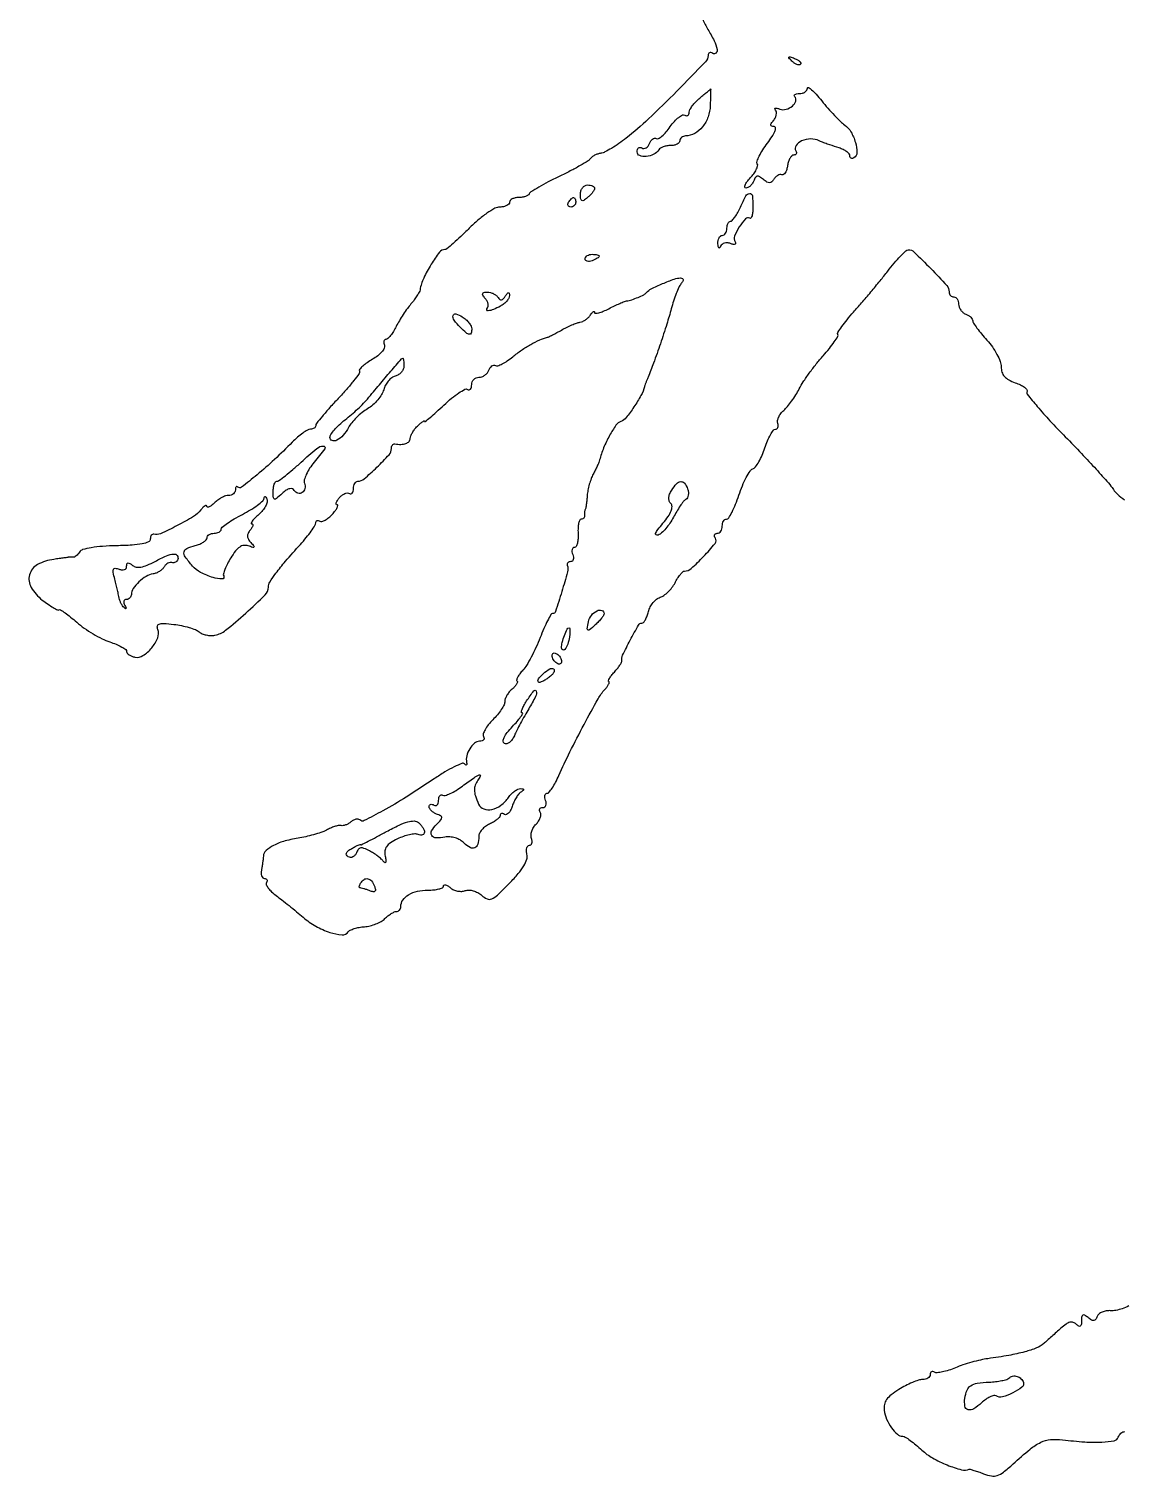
# Model space of a CAD drawing. Extents: x 0 to 479, y 0 to 755.
# Drawn here: x 0.3 to 231.8, y 73.6 to 379.7 of the extents above; entities that cross this region are included whole.
import ezdxf

# ---------------------------------------------------------------- set-up
doc = ezdxf.new("R2010")
doc.units = 0

msp = doc.modelspace()

# ---------------------------------------------------------------- linework, layer by layer
for points in [[(142.871203, 381.75661, 0.046614), (143.951399, 379.578638, -0.023842), (145.280541, 377.179416, -0.06374), (145.914486, 375.33415, -0.254971), (145.68362, 374.576274, -0.345146), (145, 374.5, 0.080539), (144.6178, 374.658377, 0.158842), (144.29375, 374.631438, 0.18377), (144.07861, 374.426352, 0.111923), (144, 374.079571, -0.19424), (143.440145, 372.6928, -0.003092), (137.398607, 366.506832, -0.008796), (131.378672, 360.629245, -0.021206), (126.672609, 356.556036, -0.015844), (125.133253, 355.411476, -0.017524), (123.574343, 354.406493, -0.017142), (122.192003, 353.645391, -0.080998), (121.332381, 353.37252, 0.043035), (120.663521, 353.214679, 0.038244), (120.003381, 352.940069, 0.04025), (119.446383, 352.59771, 0.087521), (119.100106, 352.236737, -0.108072), (118.600501, 351.756663, -0.007517), (116.913781, 350.756749, -0.010398), (114.84197, 349.62682, -0.007626), (112.5, 348.457017, 0.007898), (110.176983, 347.295102, 0.01141), (108.164583, 346.189441, 0.007259), (106.52924, 345.20975, 0.155176), (106.166667, 344.786764, -0.157494), (105.90508, 344.484372, -0.052253), (105.368229, 344.231112, -0.04593), (104.674731, 344.058026, -0.038216), (103.916667, 344, 0.050201), (103.183242, 343.926177, 0.070178), (102.563021, 343.70625, 0.090315), (102.145793, 343.38175, 0.184457), (102, 343, -0.193137), (101.846755, 342.618073, -0.087524), (101.40477, 342.29375, -0.067366), (100.749205, 342.073655, -0.047381), (99.973684, 342, 0.126944), (98.914199, 341.726603, 0.02465), (97.220724, 340.678125, 0.024765), (95.318823, 339.222742, 0.020679), (93.447368, 337.5, -0.00636), (91.678464, 335.775535, -0.009571), (90.089045, 334.321875, -0.004956), (88.720788, 333.141621, -0.177286), (88.333927, 333, 0.232697), (87.164873, 332.424782, 0.025228), (85.402695, 329.881009, 0.030972), (83.8366, 326.969255, 0.063363), (83.059252, 324.5, -0.078775), (82.880344, 323.987158, -0.018836), (82.422222, 323.20625, -0.018896), (81.821286, 322.339076, -0.017697), (81.143897, 321.5, 0.022119), (80.380447, 320.537023, 0.01166), (79.515106, 319.279687, 0.011579), (78.687501, 317.948748, 0.017492), (78.035466, 316.75, -0.021699), (77.451078, 315.696814, -0.029701), (76.830591, 314.807813, -0.029897), (76.253933, 314.161513, -0.198161), (75.862405, 314, 0.185706), (75.59729, 313.898016, 0.145675), (75.435777, 313.632812, 0.099108), (75.411442, 313.228637, 0.055641), (75.532945, 312.75, -0.208905), (75.501627, 312.149627, -0.061546), (74.979475, 311.364593, -0.050259), (74.108261, 310.53574, -0.035972), (72.988547, 309.789041, 0.022065), (71.85242, 309.076195, 0.033106), (70.935646, 308.348896, 0.034964), (70.31094, 307.696934, 0.258422), (70.233182, 307.289041, -0.238785), (70.156465, 306.78615, -0.009646), (69.023696, 305.263031, -0.01509), (67.549739, 303.473268, -0.009915), (65.751785, 301.5, 0.006927), (63.934869, 299.529701, 0.010253), (62.402089, 297.748438, 0.005811), (61.170537, 296.220592, 0.166349), (61.005589, 295.75, -0.14977), (60.915604, 295.463955, -0.097739), (60.666256, 295.220312, -0.081206), (60.295196, 295.05598, -0.0638), (59.858263, 295, 0.13295), (59.254966, 294.836697, 0.023455), (58.26173, 294.192187, 0.023957), (57.140145, 293.302863, 0.019532), (56.026547, 292.25, -0.011901), (52.265752, 288.584034, -0.014795), (48.591847, 285.366695, -0.007368), (45.305487, 282.736658, -0.377996), (44.549268, 282.784066, 0.154106), (44.341658, 282.892042, 0.260011), (44.161347, 282.829278, 0.136562), (44.037932, 282.577414, 0.046077), (44, 282.166667, -0.121682), (43.890085, 281.721704, -0.100746), (43.580357, 281.342708, -0.091409), (43.117096, 281.088116, -0.080221), (42.571429, 281, 0.083576), (41.911928, 280.888988, 0.037263), (41.100893, 280.538393, 0.035542), (40.278163, 280.029925, 0.040215), (39.571429, 279.428571, -0.025712), (38.965183, 278.881666, -0.061329), (38.452265, 278.560045, -0.14492), (38.120759, 278.510035, -0.363326), (37.968197, 278.678571, 0.32862), (37.840236, 278.838863, 0.198798), (37.58789, 278.805772, 0.069392), (37.189242, 278.495464, 0.025543), (36.718197, 277.958101, -0.089231), (35.114301, 276.539544, -0.016969), (31.702643, 274.62121, -0.012958), (28.158008, 272.898551, -0.17662), (26.75, 272.790163, 0.173987), (26.4646, 272.76966, 0.132554), (26.219056, 272.571173, 0.096728), (26.052731, 272.212825, 0.059639), (25.995722, 271.75, -0.299985), (25.610399, 271.169889, -0.052235), (24.289403, 270.765271, -0.033017), (22.135231, 270.490566, -0.010254), (18.872057, 270.358923, 0.013238), (15.90991, 270.221714, 0.0239), (13.498828, 269.929634, 0.024512), (11.6935, 269.530933, 0.189949), (11.014532, 269.023513, -0.038903), (10.684972, 268.572785, -0.045901), (10.305751, 268.205104, -0.051964), (9.934974, 267.965152, -0.152051), (9.638197, 267.91459, 0.014118), (9.375528, 267.94222, 0.014497), (9.114033, 267.954671, 0.014375), (8.887064, 267.952365, 0.057567), (8.75, 267.9311, -0.031147), (8.566104, 267.892548, -0.000786), (7.722295, 267.771224, -0.001681), (6.730878, 267.633663, -0.001145), (5.602493, 267.483593, 0.09318), (2.164573, 266.360482, 0.200708), (0.459697, 264.222056, 0.204853), (0.802435, 261.542166, 0.096694), (3.157102, 258.8796, 0.011983), (4.377544, 257.989879, 0.018701), (5.473472, 257.289629, 0.013414), (6.386895, 256.785453, 0.285035), (6.68241, 256.808497, -0.308989), (6.977473, 256.818473, -0.011109), (7.967098, 256.159035, -0.016974), (9.146199, 255.273888, -0.010661), (10.465591, 254.164356, 0.02727), (12.014659, 252.947135, 0.018646), (13.893937, 251.731428, 0.018835), (15.798864, 250.69264, 0.035715), (17.41423, 250.028307, -0.019997), (18.78792, 249.513184, -0.029239), (19.94668, 248.943093, -0.028839), (20.7981, 248.393341, -0.23937), (21, 247.995772, 0.175601), (21.127162, 247.644862, 0.068584), (21.514063, 247.292631, 0.056756), (22.080333, 246.99191, 0.044081), (22.75, 246.794487, 0.196184), (24.456738, 247.120718, 0.075488), (26.293877, 248.754915, 0.075265), (27.568102, 250.866942, 0.192065), (27.591111, 252.623165, -0.125564), (27.502214, 253.382208, -0.288399), (27.855541, 253.806151, -0.09616), (28.824031, 253.925594, -0.011496), (30.983164, 253.726367, -0.021194), (32.609589, 253.46826, -0.021703), (34.195315, 253.074885, -0.022079), (35.53639, 252.614465, -0.079633), (36.311857, 252.156145, 0.076186), (36.972006, 251.759851, 0.044801), (37.85371, 251.488047, 0.043624), (38.806458, 251.370949, 0.056398), (39.684161, 251.439175, 0.121802), (41.926577, 252.474832, 0.014092), (46.184952, 256.085378, 0.011131), (50.313755, 259.960385, 0.201366), (51, 261.595265, -0.139149), (51.307856, 262.680053, -0.02195), (52.566631, 264.532134, -0.017426), (54.596974, 267.065176, -0.00575), (57.75, 270.645456, 0.011931), (58.994787, 272.094649, 0.016111), (60.045313, 273.466307, 0.013117), (60.841355, 274.642111, 0.143193), (61, 275.184709, -0.106467), (61.067584, 275.498504, -0.180934), (61.254491, 275.686586, -0.163215), (61.535398, 275.716746, -0.084439), (61.866353, 275.582598, 0.206161), (62.324153, 275.514837, 0.059465), (63.003626, 275.78502, 0.049082), (63.773023, 276.306148, 0.035466), (64.521341, 277.023581, 0.02042), (65.154114, 277.782924, 0.045277), (65.556193, 278.419427, 0.092888), (65.679718, 278.836922, 0.44454), (65.532543, 279, -0.323634), (65.349566, 279.132291, -0.155591), (65.346483, 279.437391, -0.069201), (65.570311, 279.916825, -0.029449), (65.990862, 280.48899, -0.050777), (66.529284, 281.018024, -0.064546), (67.124078, 281.379611, -0.078442), (67.682148, 281.528516, -0.165938), (68.113307, 281.429973, 0.164171), (68.449263, 281.351971, 0.190638), (68.739534, 281.500904, 0.123371), (68.935851, 281.88313, 0.057307), (69, 282.440983, -0.055412), (69.066296, 283.037354, -0.074979), (69.262684, 283.542039, -0.094398), (69.553067, 283.880551, -0.169995), (69.894245, 284, 0.179036), (71.226109, 284.492697, 0.015541), (73.941382, 286.970573, 0.015265), (76.501251, 289.613305, 0.186867), (77, 290.90121, -0.067802), (77.056021, 291.312436, -0.095855), (77.220313, 291.642444, -0.118976), (77.464468, 291.840253, -0.151308), (77.75, 291.881579, 0.045937), (79.035701, 291.798159, 0.081161), (80.077558, 291.997431, 0.117075), (80.751168, 292.44266, 0.190678), (81, 293.071429, -0.098387), (81.10227, 293.586132, -0.03396), (81.440625, 294.26875, -0.032192), (81.925966, 294.989814, -0.032161), (82.5, 295.642857, -0.014278), (83.076111, 296.186972, -0.029963), (83.559375, 296.568568, -0.048243), (83.894215, 296.756772, -0.541912), (84, 296.687832, 0.627755), (84.127761, 296.626173, 0.005483), (85.208035, 297.504196, 0.00999), (86.53465, 298.652391, 0.005507), (88.112461, 300.105916, -0.01672), (89.752669, 301.550293, -0.025448), (91.277601, 302.680168, -0.022935), (92.553919, 303.44684, -0.268335), (93.112461, 303.430495, 0.163958), (93.448742, 303.352271, 0.190664), (93.739285, 303.501058, 0.123492), (93.935784, 303.883175, 0.057371), (94, 304.440983, -0.097226), (94.116807, 305.036005, -0.0975), (94.449844, 305.542039, -0.09836), (94.94699, 305.880879, -0.100881), (95.531385, 306, 0.088171), (96.159668, 306.11166, 0.066495), (96.781362, 306.438938, 0.065707), (97.302482, 306.923037, 0.081323), (97.63617, 307.494256, -0.057531), (97.915465, 308.028979, -0.088224), (98.27923, 308.402423, -0.118625), (98.666313, 308.559903, -0.177792), (99.020113, 308.48757, 0.22444), (99.504678, 308.433064, 0.034247), (100.425244, 308.820123, 0.032741), (101.520478, 309.4647, 0.022993), (102.665328, 310.323119, -0.021981), (104.52592, 311.724096, -0.022263), (106.494634, 312.949972, -0.023656), (108.386316, 313.899266, -0.044744), (110, 314.449069, 0.054338), (110.311346, 314.561844, 0.004429), (111.0875, 314.95118, 0.00591), (112.006027, 315.435958, 0.004512), (113, 315.987343, -0.01498), (114.059847, 316.546585, -0.013936), (115.176844, 317.055761, -0.014073), (116.194743, 317.452546, -0.044926), (116.899894, 317.635423, 0.068184), (117.496971, 317.820198, 0.042419), (118.133789, 318.185714, 0.041858), (118.712126, 318.662563, 0.058189), (119.134581, 319.183516, -0.0253), (119.457657, 319.640191, -0.08468), (119.728652, 319.885427, -0.295959), (119.896856, 319.883929, -0.246482), (119.984687, 319.72432, 0.421097), (120.192016, 319.529643, 0.051986), (120.873674, 319.630616, 0.037039), (121.841338, 319.956649, 0.019558), (122.989522, 320.494582, -0.006932), (124.189914, 321.094385, -0.008587), (125.324263, 321.617851, -0.00724), (126.287292, 322.025806, -0.061668), (126.739522, 322.147581, 0.041838), (127.868849, 322.404255, 0.023153), (129.196475, 322.894012, 0.021319), (130.398807, 323.463486, 0.096689), (131, 323.947413, -0.104784), (131.948039, 324.685807, -0.012598), (134.37389, 325.791666, -0.013535), (136.850714, 326.767922, -0.087319), (138.169498, 327, -0.104822), (138.567716, 326.915588, -0.275067), (138.73008, 326.68631, -0.152168), (138.643823, 326.305411, -0.034569), (138.268856, 325.75, 0.05888), (137.823855, 325.016496, 0.013837), (137.263915, 323.692187, 0.014066), (136.701391, 322.123032, 0.013418), (136.218381, 320.5, -0.011015), (135.270151, 317.256792, -0.005125), (133.904738, 313.0909, -0.005096), (132.468301, 308.993271, -0.012281), (131.300708, 306, 0.004156), (131.050884, 305.389057, 0.004587), (130.819518, 304.79375, 0.004275), (130.631011, 304.282043, 0.02332), (130.544451, 304, -0.063748), (129.806927, 302.145254, -0.022566), (128.308122, 299.70568, -0.019184), (126.657014, 297.461983, -0.133693), (125.568585, 296.664692, 0.149413), (124.505638, 295.834545, 0.02658), (123.154123, 293.669123, 0.028789), (121.904443, 291.063925, 0.035233), (121.056871, 288.5, -0.034076), (120.887761, 287.984442, -0.009607), (120.554802, 287.20625, -0.009637), (120.1436, 286.339066, -0.010031), (119.704515, 285.5, 0.036269), (119.270908, 284.553717, 0.020459), (118.878031, 283.353125, 0.020335), (118.579148, 282.102995, 0.031234), (118.433191, 281, -0.007824), (118.348744, 280.006104, -0.009798), (118.237973, 279.0875, -0.008213), (118.117863, 278.323956, -0.072318), (118.011643, 278, 0.060191), (117.924667, 277.75489, 0.029275), (117.870937, 277.426563, 0.02853), (117.854475, 277.073816, 0.036564), (117.881579, 276.75, -0.113495), (117.8617, 276.464114, -0.118072), (117.718688, 276.220312, -0.110909), (117.472048, 276.057192, -0.091103), (117.160765, 276, 0.293045), (116.849069, 275.800157, 0.053488), (116.620481, 275.11875, 0.042694), (116.492355, 274.14971, 0.026391), (116.5, 273, -0.029832), (116.499741, 271.85048, -0.047704), (116.348092, 270.88125, -0.062174), (116.083548, 270.208647, -0.274574), (115.732247, 270, 0.189459), (115.420253, 269.877379, 0.145925), (115.233059, 269.559375, 0.098023), (115.210344, 269.074436, 0.054502), (115.361626, 268.5, -0.055937), (115.511135, 267.925634, -0.100118), (115.483616, 267.440625, -0.147206), (115.289193, 267.122486, -0.184534), (114.968615, 267, 0.07957), (114.615521, 266.94345, 0.118499), (114.350508, 266.779688, 0.139265), (114.215598, 266.535437, 0.130448), (114.224604, 266.25, -0.139104), (114.245562, 264.808561, -0.008718), (113.061034, 260.67886, -0.005631), (111.716397, 256.452522, -0.323501), (111.09018, 256, 0.269425), (110.757026, 255.806428, 0.010463), (110.05246, 254.507997, 0.016149), (109.272226, 252.8675, 0.010408), (108.470141, 250.920841, -0.01498), (107.591801, 248.843246, -0.014536), (106.582355, 246.800708, -0.014605), (105.590886, 245.058113, -0.050884), (104.810217, 244.027291, 0.024965), (104.196363, 243.298399, 0.039121), (103.753093, 242.609591, 0.045944), (103.512849, 242.044182, 0.280897), (103.584383, 241.74895, -0.272371), (103.653859, 241.480843, -0.068057), (103.464323, 241.049709, -0.050675), (103.074533, 240.538407, -0.031373), (102.524166, 240.020056, 0.046055), (101.940985, 239.437609, 0.040839), (101.447724, 238.735384, 0.043068), (101.108994, 238.024449, 0.089879), (101, 237.42301, -0.11804), (100.837798, 236.745519, -0.027866), (100.24981, 235.732024, -0.027166), (99.423714, 234.612565, -0.023839), (98.446163, 233.537072, 0.029534), (97.512963, 232.486596, 0.041626), (96.822542, 231.442138, 0.048132), (96.437306, 230.542774, 0.218921), (96.50518, 229.991618, -0.127631), (96.621635, 229.614731, -0.189242), (96.511475, 229.291288, -0.146882), (96.176338, 229.073249, -0.0714), (95.666006, 229, 0.179401), (94.580821, 228.597686, 0.078557), (93.572943, 227.410649, 0.074562), (92.932872, 225.88959, 0.122352), (92.924575, 224.5, -0.049665), (92.971872, 224.160131, -0.266531), (92.888522, 224.000781, -0.290908), (92.717159, 224.000484, -0.055291), (92.461882, 224.204785, 0.301681), (91.930828, 224.312104, 0.016776), (90.310741, 223.58834, 0.021312), (88.336817, 222.519419, 0.013515), (86.128548, 221.11655, -0.007497), (80.138003, 217.208898, -0.014564), (75.22114, 214.302389, -0.009209), (71.270792, 212.213909, -0.324001), (70.296837, 212.36983, 0.170443), (69.969767, 212.526919, 0.082716), (69.500739, 212.501125, 0.067005), (68.965784, 212.30354, 0.051322), (68.447269, 211.956237, -0.041715), (67.910833, 211.581838, -0.042413), (67.322582, 211.304049, -0.046011), (66.770848, 211.154643, -0.114047), (66.35526, 211.177365, 0.115305), (65.895848, 211.201339, 0.029162), (65.163733, 211.025457, 0.028182), (64.328439, 210.720147, 0.025198), (63.5, 210.312623, -0.040075), (62.469195, 209.843066, -0.015118), (60.962719, 209.348684, -0.014862), (59.283598, 208.907136, -0.017534), (57.670958, 208.593053, 0.026857), (54.529235, 207.920161, 0.049896), (52.09658, 206.992255, 0.067546), (50.495489, 205.899238, 0.195954), (49.923489, 204.714816, -0.013146), (49.870886, 204.126589, -0.00561), (49.771045, 203.34279, -0.005546), (49.645861, 202.508917, -0.00726), (49.511973, 201.75, 0.052267), (49.455096, 201.080138, 0.082339), (49.56047, 200.514062, 0.114423), (49.804632, 200.138287, 0.194067), (50.147501, 200, -0.102203), (50.475549, 199.932237, -0.17833), (50.674257, 199.743245, -0.166685), (50.710511, 199.459696, -0.087827), (50.577836, 199.125941, 0.246064), (50.54481, 198.661788, 0.056209), (50.95158, 197.957579, 0.045687), (51.66325, 197.158196, 0.030444), (52.608734, 196.375941, -0.007712), (53.817941, 195.464763, -0.003633), (55.352846, 194.2526, -0.003599), (56.94229, 192.959608, -0.005063), (58.339916, 191.781847, 0.048789), (61.021879, 189.895938, 0.050384), (63.990373, 188.589205, 0.057219), (66.561661, 188.068842, 0.268364), (67.87492, 188.685508, -0.130576), (68.299639, 189.045937, -0.033585), (69.143483, 189.379921, -0.031859), (70.191959, 189.643211, -0.0277), (71.315661, 189.786633, 0.042669), (72.504139, 189.974584, 0.033559), (73.746541, 190.371496, 0.034554), (74.858196, 190.90219, 0.067834), (75.63709, 191.494233, -0.027987), (76.281779, 192.070525, -0.029892), (76.973306, 192.557681, -0.031302), (77.61355, 192.900303, -0.107608), (78.071429, 193, 0.114633), (78.425634, 193.082289, 0.100377), (78.727232, 193.314732, 0.09364), (78.929637, 193.662285, 0.085362), (79, 194.071429, -0.156125), (79.434782, 195.429902, -0.103005), (80.648769, 196.551832, -0.081304), (82.499944, 197.287938, -0.055945), (84.75, 197.52381, 0.025368), (85.995436, 197.577896, 0.040344), (87.045312, 197.763275, 0.048565), (87.789372, 198.036962, 0.287899), (88, 198.372445, -0.281482), (88.13316, 198.590238, -0.17989), (88.436884, 198.626027, -0.080448), (88.91573, 198.42401, -0.033249), (89.487265, 198.010569, 0.071109), (90.179156, 197.585659, 0.055241), (91.024493, 197.325651, 0.056236), (91.887777, 197.2602, 0.082619), (92.631883, 197.412235, -0.101222), (93.405394, 197.540757, -0.060547), (94.32934, 197.393496, -0.056262), (95.267413, 197.006354, -0.058003), (96.085098, 196.422988, 0.081039), (97.250482, 195.669686, 0.209224), (98.230854, 195.670063, 0.087673), (99.448171, 196.48122, 0.008179), (102.024208, 199.024697, 0.018268), (103.831661, 201.008697, 0.040729), (105.018844, 202.668388, 0.056109), (105.645118, 204.043335, 0.14375), (105.677348, 205.12582, -0.04945), (105.563765, 205.843519, -0.082789), (105.628886, 206.44946, -0.120898), (105.854536, 206.850146, -0.207211), (106.200608, 207, 0.171361), (106.539405, 207.119626, 0.150057), (106.750479, 207.432124, 0.105972), (106.791027, 207.907983, 0.060136), (106.649478, 208.471061, -0.107327), (106.545662, 209.146218, -0.062131), (106.697673, 209.956871, -0.057786), (107.066555, 210.772119, -0.061337), (107.606247, 211.46339, 0.050566), (108.14199, 212.120032, 0.060556), (108.497703, 212.833789, 0.071284), (108.631, 213.494593, 0.153769), (108.504741, 213.992329, -0.092724), (108.356188, 214.376864, -0.171186), (108.40742, 214.703997, -0.174425), (108.651121, 214.922522, -0.096703), (109.047972, 215, 0.148627), (109.444764, 215.120613, 0.152575), (109.70238, 215.440625, 0.116977), (109.771857, 215.926317, 0.069008), (109.638374, 216.5, -0.049067), (109.480344, 217.074685, -0.089662), (109.484489, 217.559375, -0.139406), (109.643672, 217.877126, -0.21036), (109.922805, 218, 0.224964), (110.34734, 218.201193, 0.024047), (111.014338, 219.101563, 0.025902), (111.737006, 220.313432, 0.017961), (112.430952, 221.75, -0.011971), (114.772002, 226.74829, -0.007194), (117.776061, 232.570299, -0.00504), (120.734953, 237.975977, -0.055783), (122.169483, 239.97542, 0.023148), (122.644232, 240.553559, 0.04345), (122.962286, 241.067253, 0.064772), (123.096939, 241.450135, 0.380003), (123, 241.620432, -0.422241), (122.912782, 241.803445, -0.043252), (123.140005, 242.28511, -0.033801), (123.570387, 242.92125, -0.018295), (124.178741, 243.645012, 0.015066), (124.814871, 244.391977, 0.020769), (125.336653, 245.101972, 0.017978), (125.714163, 245.709105, 0.178544), (125.763191, 246, -0.159706), (125.919612, 247.193264, -0.010127), (127.531921, 250.388383, -0.007762), (129.291338, 253.585292, -0.26928), (130.005533, 254, 0.221124), (130.345571, 254.158112, 0.045484), (130.734152, 254.714797, 0.039933), (131.103217, 255.501451, 0.028244), (131.393916, 256.43335, -0.058592), (131.76384, 257.407399, -0.050488), (132.36503, 258.323224, -0.053034), (133.093878, 259.048647, -0.0927), (133.842212, 259.44992, 0.078568), (134.641874, 259.850248, 0.037117), (135.530413, 260.591327, 0.035607), (136.364767, 261.523169, 0.041944), (137.008868, 262.51657, -0.018994), (137.565404, 263.467774, -0.026436), (138.138744, 264.270493, -0.025176), (138.661142, 264.862011, -0.201937), (138.988871, 265, 0.184692), (140.456497, 265.561263, 0.02069), (143.064024, 268.099384, 0.017733), (145.469845, 270.831103, 0.320372), (145.543058, 271.930331, -0.075801), (145.369012, 272.339404, -0.15295), (145.387248, 272.685785, -0.186868), (145.590629, 272.91506, -0.119489), (145.940983, 273, 0.140337), (146.344827, 273.115626, 0.099915), (146.688914, 273.440625, 0.085131), (146.920655, 273.926682, 0.06887), (147, 274.5, -0.059406), (147.068398, 275.07365, -0.07832), (147.270142, 275.559375, -0.096705), (147.568862, 275.884695, -0.160145), (147.919633, 276, 0.260094), (148.363012, 276.247375, 0.019651), (149.063923, 277.489698, 0.023138), (149.811557, 279.12804, 0.015291), (150.523687, 281.071314, -0.017987), (151.260351, 283.048476, -0.023508), (152.081408, 284.794182, -0.022154), (152.878099, 286.150999, -0.158598), (153.461213, 286.62349, 0.142553), (154.027256, 287.053445, 0.028645), (154.728947, 288.122772, 0.028134), (155.426465, 289.50553, 0.023045), (156.01722, 291.052176, -0.019749), (156.583507, 292.564588, -0.028931), (157.208604, 293.840327, -0.028364), (157.81051, 294.779042, -0.24046), (158.243393, 295, 0.154835), (158.559958, 295.100439, 0.145584), (158.770078, 295.367188, 0.110478), (158.834558, 295.771891, 0.066843), (158.739852, 296.25, -0.13085), (158.699337, 296.837801, -0.060281), (158.936458, 297.573438, -0.053736), (159.391649, 298.333495, -0.049922), (160.008506, 299, 0.039447), (160.769367, 299.788375, 0.016603), (161.668001, 300.956866, 0.016305), (162.550526, 302.275585, 0.020431), (163.276978, 303.555288, -0.026953), (164.1228, 305.001038, -0.011132), (165.413718, 306.865861, -0.010976), (166.889795, 308.808686, -0.01388), (168.342087, 310.534919, 0.012187), (169.653358, 312.082864, 0.01897), (170.698215, 313.484749, 0.013781), (171.460381, 314.660833, 0.282424), (171.45914, 315.066113, -0.286662), (171.461088, 315.473927, -0.01262), (172.28347, 316.70652, -0.018083), (173.397983, 318.173289, -0.011559), (174.792043, 319.798304, 0.005725), (176.464852, 321.702827, 0.003292), (178.438913, 324.033796, 0.003288), (180.39146, 326.401859, 0.005484), (182, 328.423967, -0.010305), (183.401135, 330.150904, -0.014881), (184.715223, 331.613439, -0.010498), (185.853493, 332.757776, -0.18233), (186.328419, 332.962144, -0.205744), (187.589487, 332.487244, -0.008427), (191.102746, 328.991923, -0.008902), (194.47877, 325.391907, -0.185975), (195, 324.039031, 0.095194), (195.076198, 323.642436, 0.096958), (195.29375, 323.305215, 0.098796), (195.618417, 323.079465, 0.10302), (196, 323, -0.151099), (196.381366, 322.882059, -0.09843), (196.70625, 322.550156, -0.081424), (196.925386, 322.05412, -0.063461), (197, 321.468615, 0.088478), (197.112085, 320.840167, 0.06652), (197.440625, 320.217991, 0.065663), (197.926585, 319.696157, 0.081035), (198.5, 319.361626, -0.045014), (199.073873, 319.079888, -0.051806), (199.559375, 318.710914, -0.059226), (199.892389, 318.314823, -0.146226), (200, 317.954729, 0.145724), (200.144355, 317.469943, 0.012758), (200.88125, 316.402783, 0.015888), (201.850934, 315.15754, 0.011688), (203, 313.838857, -0.031621), (204.148096, 312.41015, -0.030739), (205.11875, 310.834932, -0.032249), (205.794962, 309.346032, -0.090708), (206, 308.225119, 0.076484), (206.175292, 307.085888, 0.105683), (206.684084, 306.188812, 0.087908), (207.596465, 305.467578, 0.039552), (208.998813, 304.850569, -0.028647), (210.111307, 304.389749, -0.04942), (210.965473, 303.867529, -0.069855), (211.464809, 303.366602, -0.308761), (211.482724, 302.972047, 0.318409), (211.519353, 302.390886, 0.005526), (213.647574, 299.814983, 0.011725), (216.312742, 296.806843, 0.007263), (219.575481, 293.394522, -0.00414), (222.984831, 289.873156, -0.005072), (226.109668, 286.524332, -0.00426), (228.681162, 283.663288, -0.035913), (229.732172, 282.286005, 0.063569), (230.624384, 281.241672, 0.02508), (232.088934, 280.041091, 0.024334)], [(233.025888, 109.561899, -0.030768), (231.62271, 108.994223, -0.031764), (230.257758, 108.631977, -0.067271), (229.167736, 108.564786, 0.057197), (228.236075, 108.526106, 0.061939), (227.363559, 108.275698, 0.06995), (226.678175, 107.862173, 0.131205), (226.300953, 107.341887, -0.061896), (225.969735, 106.720979, -0.210549), (225.585801, 106.489748, -0.16867), (225.093116, 106.593291, -0.037864), (224.383217, 107.096921, 0.031641), (223.669206, 107.616931, 0.260646), (223.282271, 107.638722, 0.254176), (223.054542, 107.319257, 0.030381), (223, 106.422445, -0.029237), (222.951287, 105.590085, -0.221721), (222.75, 105.264192, -0.303354), (222.423613, 105.266785, -0.047133), (221.9, 105.7, 0.119507), (221.262975, 106.088386, 0.142045), (220.561364, 106.107632, 0.091187), (219.723537, 105.716626, 0.029314), (218.65, 104.853582, -0.001094), (217.717087, 104.012711, -0.000831), (216.690937, 103.094936, -0.00084), (215.725549, 102.237295, -0.001965), (215, 101.599971, -0.085321), (213.491882, 100.68239, -0.028333), (211.026479, 99.866163, -0.022031), (207.653728, 99.115456, -0.009918), (203.171939, 98.41461, 0.02258), (201.643705, 98.135828, 0.012106), (199.785095, 97.661642, 0.012032), (197.908781, 97.085186, 0.018413), (196.315705, 96.487443, -0.020709), (194.899309, 95.963396, -0.026867), (193.561389, 95.608575, -0.026507), (192.44847, 95.437512, -0.164738), (191.893766, 95.565656, 0.095688), (191.552825, 95.69507, 0.173633), (191.262544, 95.644687, 0.172015), (191.068403, 95.420821, 0.093701), (191, 95.059017, -0.151985), (190.87433, 94.655139, -0.098279), (190.52061, 94.311086, -0.081119), (189.992011, 94.078991, -0.063045), (189.368034, 94, 0.078592), (188.520087, 93.865889, 0.020379), (187.21978, 93.384637, 0.020213), (185.76396, 92.706995, 0.01938), (184.346526, 91.905148, 0.028084), (182.742302, 90.784578, 0.073309), (181.77698, 89.765998, 0.099238), (181.314278, 88.714029, 0.087642), (181.264267, 87.515736, 0.067345), (181.778368, 85.64075, 0.053765), (182.801683, 83.809267, 0.05743), (184.039371, 82.43093, 0.1831), (185.176678, 82, -0.141223), (185.704088, 81.848004, -0.015719), (186.753418, 81.141434, -0.018133), (187.97008, 80.19656, -0.013755), (189.235833, 79.077223, 0.059568), (191.486641, 77.427145, 0.032247), (194.584242, 75.934144, 0.028759), (197.611008, 74.906994, 0.173112), (199.241788, 75.026526, -0.176292), (199.43157, 75.03926, -0.00477), (200.24312, 74.795718, -0.009353), (201.200874, 74.478553, -0.006207), (202.287981, 74.08061, 0.048695), (203.946709, 73.628665, 0.123), (205.185115, 73.723062, 0.087479), (206.483029, 74.424318, 0.017108), (208.514938, 76.150021, -0.012278), (212.110308, 79.263845, -0.058892), (214.386619, 80.727857, -0.090625), (216.446182, 81.304832, -0.053967), (219, 81.265391, 0.013465), (223.686624, 80.812466, 0.028821), (227.31972, 80.769633, 0.03315), (229.909274, 81.061177, 0.274245), (230.768396, 81.805188, -0.070922), (230.996596, 82.261919, -0.066136), (231.347965, 82.649024, -0.070302), (231.764162, 82.910712, -0.105622), (232.182124, 83, 0.139416)]]:
    msp.add_lwpolyline(points, format="xyb")
for points in [[(163.526461, 372.193128, -0.20742), (163.220211, 372.072099, -0.082976), (162.768815, 372.162781, -0.063152), (162.246577, 372.441312, -0.043285), (161.733333, 372.875912, -0.011214), (161.106486, 373.536448, -0.400052), (161.111181, 373.729672, -0.286372), (161.336218, 373.78179, -0.008399), (162.293128, 373.435707, -0.036269), (162.940734, 373.133723, -0.070189), (163.395085, 372.789051, -0.120343), (163.59249, 372.461316, -0.278911)], [(172.910797, 359.349926, -0.110922), (174.23175, 357.899874, -0.060833), (175.163857, 355.672816, -0.065122), (175.476194, 353.53099, -0.263873), (174.865891, 352.417116, -0.085563), (174.535159, 352.283918, -0.164399), (174.254355, 352.315992, -0.180082), (174.067405, 352.506933, -0.105007), (174, 352.824352, 0.181525), (173.844979, 353.237279, 0.053232), (173.339063, 353.704969, 0.045863), (172.61125, 354.149324, 0.035488), (171.75, 354.498847, -0.000941), (169.754818, 355.152197, -0.005298), (168.693544, 355.51445, -0.009896), (168.01264, 355.770219, -0.021136), (167.5, 356, 0.12068), (165.720968, 356.404274, 0.097361), (163.798793, 355.992847, 0.139434), (162.603005, 355.021796, 0.29984), (162.570027, 353.886693, -0.0884), (162.704165, 353.548139, -0.167242), (162.666401, 353.260466, -0.17788), (162.463302, 353.068673, -0.101521), (162.128568, 353, 0.194545), (161.72623, 352.837296, 0.068933), (161.335889, 352.339063, 0.05568), (161.014631, 351.611235, 0.04086), (160.819551, 350.75, -0.039242), (160.632635, 349.912256, -0.066297), (160.33296, 349.259464, -0.098286), (159.975122, 348.881998, -0.249283), (159.611803, 348.83541, 0.140264), (159.213442, 348.868296, 0.078513), (158.753748, 348.698906, 0.067889), (158.304594, 348.360761, 0.059151), (157.938019, 347.899712, -0.064218), (157.475516, 347.329917, -0.185597), (157.014084, 347.138251, -0.145659), (156.465289, 347.28578, -0.035221), (155.692998, 347.839826, 0.034533), (154.917907, 348.397495, 0.178655), (154.409175, 348.501186, 0.214773), (154.012224, 348.243588, 0.051456), (153.648168, 347.525523, -0.056718), (153.344655, 346.942135, -0.058383), (152.920318, 346.448122, -0.064678), (152.445183, 346.11227, -0.122136), (151.99243, 346, -0.37013), (151.768498, 346.192083, -0.141536), (151.825287, 346.631987, -0.059974), (152.230458, 347.324463, -0.025212), (152.926464, 348.151444, 0.030512), (153.655833, 349.036933, 0.042019), (154.189069, 349.918436, 0.048419), (154.477669, 350.677614, 0.207944), (154.41004, 351.145559, -0.229699), (154.356357, 351.669985, -0.027562), (154.827733, 352.770549, -0.028341), (155.576844, 354.08976, -0.019626), (156.563309, 355.494115, 0.019385), (157.543028, 356.88744, 0.046551), (158.12641, 358.00518, 0.095192), (158.27063, 358.723306, 0.41667), (157.996244, 359, -0.066768), (157.463318, 359.071484, -0.311939), (157.274474, 359.295974, -0.173899), (157.372397, 359.679901, -0.024664), (157.868879, 360.342009, 0.059785), (158.239508, 360.916068, 0.070885), (158.437715, 361.529891, 0.083132), (158.440458, 362.087857, 0.14493), (158.241324, 362.501339, -0.136724), (158.114458, 362.754268, -0.403941), (158.210349, 362.902354, -0.117772), (158.573673, 362.900134, -0.02575), (159.176887, 362.71877, 0.154227), (160.500131, 362.669113, 0.106961), (161.836256, 363.367511, 0.14024), (162.545984, 364.410781, 0.283258), (162.324657, 365.342009, -0.207794), (162.227052, 365.589508, -0.244364), (162.349535, 365.806715, -0.107049), (162.737347, 365.954785, -0.037878), (163.333333, 366, 0.066468), (163.970445, 366.085071, 0.083545), (164.510417, 366.334142, 0.09936), (164.871552, 366.703723, 0.144945), (165, 367.137505, -0.567072), (165.233659, 367.277276, -0.057782), (165.890909, 366.819804, -0.030323), (166.8674, 365.84579, -0.013636), (168.032881, 364.458624, 0.011617), (169.329416, 362.902766, 0.011082), (170.716833, 361.383685, 0.011091), (172.001144, 360.096998, 0.038301)], [(144.455527, 363.484137, -0.077199), (143.997701, 361.067923, -0.084576), (142.833725, 358.987515, -0.093541), (141.164564, 357.566111, -0.123986), (139.25, 357.031803, 0.078112), (138.77248, 356.944246, 0.088433), (138.367188, 356.715592, 0.097985), (138.095991, 356.383898, 0.123127), (138, 356, -0.186414), (137.852535, 355.618213, -0.089706), (137.429836, 355.29375, -0.069539), (136.801778, 355.073784, -0.049547), (136.059017, 355, 0.041463), (135.276201, 354.934972, 0.043629), (134.528564, 354.741708, 0.047787), (133.919938, 354.458393, 0.122114), (133.574601, 354.120707, -0.13936), (132.51135, 353.149308, -0.090592), (130.902937, 352.682173, -0.119475), (129.534274, 352.869269, -0.308547), (129, 353.652637, -0.071959), (129.074455, 354.1673, -0.147686), (129.295825, 354.504744, -0.188974), (129.624262, 354.614828, -0.126528), (130.007063, 354.495635, 0.148363), (130.43751, 354.381589, 0.123645), (130.893882, 354.513622, 0.099962), (131.308048, 354.88198, 0.069662), (131.611848, 355.430874, -0.05561), (131.900977, 355.989629, -0.086098), (132.274496, 356.382315, -0.117185), (132.669479, 356.551798, -0.183416), (133.028318, 356.482498, 0.277325), (133.480664, 356.476834, 0.043606), (134.238983, 357.013284, 0.037914), (135.115657, 357.878181, 0.024403), (136, 359, -0.027572), (136.891952, 360.116852, -0.042198), (137.791797, 360.967693, -0.050757), (138.578121, 361.473524, -0.261686), (139.076467, 361.452741, 0.102119), (139.428484, 361.324228, 0.178275), (139.728712, 361.387069, 0.166753), (139.92996, 361.635347, 0.087897), (140, 362.03069, -0.12744), (140.146618, 362.596592, -0.033107), (140.660937, 363.393353, -0.031463), (141.388809, 364.253472, -0.027585), (142.25, 365.056438, 0.000078), (143.115227, 365.778466, 0.000126), (143.849665, 366.391859, 0.000013), (144.506386, 366.940653, 0.012147), (144.536092, 366.966731, -0.661649), (144.550232, 366.960343, -0.000141), (144.527314, 365.957442, -0.001578), (144.497674, 364.83004, -0.000932)], [(120, 345.955778, -0.132905), (119.904084, 345.60131, -0.031446), (119.559375, 345.088027, -0.030189), (119.074172, 344.528781, -0.025778), (118.5, 344, -0.025052), (117.682787, 343.3882, -0.264713), (117.28261, 343.358137, -0.263084), (117.050821, 343.687166, -0.024807), (117, 344.710889, -0.075115), (117.112897, 345.45814, -0.088825), (117.440625, 346.092157, -0.100696), (117.927966, 346.515993, -0.129492), (118.5, 346.666667, -0.045432), (119.074157, 346.614389, -0.065335), (119.559375, 346.457843, -0.085332), (119.887123, 346.227394, -0.199516)], [(116, 343, -0.105053), (115.918938, 342.618444, -0.099167), (115.688914, 342.29375, -0.09642), (115.345238, 342.076123, -0.093332), (114.940983, 342, -0.108972), (114.586039, 342.078288, -0.182303), (114.3746, 342.29375, -0.161196), (114.343488, 342.6179, -0.082592), (114.5, 343, -0.029505), (114.768994, 343.382774, -0.035638), (115.066025, 343.70625, -0.038439), (115.34829, 343.934461, -0.151918), (115.559017, 344, -0.210953), (115.727648, 343.92554, -0.081139), (115.870461, 343.70625, -0.061769), (115.967655, 343.382849, -0.042167)], [(153.5, 342.095492, -0.022241), (153.451711, 341.010415, -0.044761), (153.299786, 340.167921, -0.075672), (153.078698, 339.671414, -0.409415), (152.818422, 339.612221, 0.357688), (151.898467, 339.488728, 0.047173), (150.607197, 337.811358, 0.045351), (149.603848, 335.841729, 0.23786), (149.705747, 334.667094, -0.109116), (149.828793, 334.315002, -0.338906), (149.70859, 334.112032, -0.154935), (149.342471, 334.084458, -0.033551), (148.728653, 334.273884, 0.07337), (148.080981, 334.418668, 0.08641), (147.456387, 334.356668, 0.098367), (146.951781, 334.10197, 0.130964), (146.643555, 333.693823, -0.076249), (146.45228, 333.373689, -0.439962), (146.277367, 333.364748, -0.16276), (146.137975, 333.639004, -0.025619), (146.078947, 334.25, -0.055301), (146.122799, 334.919486, -0.077299), (146.316941, 335.485937, -0.09916), (146.624788, 335.864954, -0.174481), (147, 336, 0.148195), (147.381354, 336.115568, 0.098894), (147.70625, 336.440625, 0.082425), (147.925306, 336.926543, 0.064853), (148, 337.5, -0.04842), (148.055722, 338.074049, -0.06842), (148.222042, 338.559375, -0.088604), (148.467248, 338.886296, -0.189864), (148.755889, 339, 0.217168), (149.125037, 339.168271, 0.027084), (149.679814, 339.88125, 0.027924), (150.275975, 340.850862, 0.01968), (150.839706, 342, -0.019779), (152.005509, 344.37524, -0.265778), (152.798956, 344.86765, -0.391855), (153.371301, 344.374657, -0.028211)], [(121, 331.606989, -0.222225), (120.912889, 331.420671, -0.030693), (120.559375, 331.160341, -0.030395), (120.074558, 330.887494, -0.02136), (119.5, 330.638374, -0.055937), (118.925634, 330.488865, -0.100118), (118.440625, 330.516384, -0.147206), (118.122486, 330.710807, -0.184534), (118, 331.031385, -0.152681), (118.115494, 331.400789, -0.098158), (118.440625, 331.715469, -0.08088), (118.926468, 331.92777, -0.062722), (119.5, 332, -0.024748), (120.074824, 331.971531, -0.039339), (120.559375, 331.884553, -0.046727), (120.903916, 331.758929, -0.289661)], [(99.565983, 322.893237, 0.079241), (99.9263, 322.475495, 0.218762), (100.291912, 322.374236, 0.167837), (100.678736, 322.582121, 0.045108), (101.109687, 323.143237, -0.019311), (101.516894, 323.73413, -0.194384), (101.767832, 323.886193, -0.40243), (101.932381, 323.772558, -0.047189), (101.984687, 323.285184, -0.127049), (101.852472, 322.745229, -0.053369), (101.427313, 322.123135, -0.048137), (100.804581, 321.521171, -0.045242), (100.065741, 321.035184, -0.023154), (98.597358, 320.334732, -0.065606), (97.504964, 320.03502, -0.384595), (97.206917, 320.237861, -0.261828), (97.324657, 320.657991, 0.171918), (97.492554, 321.010146, 0.082297), (97.462194, 321.516912, 0.066538), (97.246292, 322.095866, 0.050768), (96.868879, 322.657991, -0.030075), (96.37435, 323.332571, -0.227762), (96.326648, 323.713503, -0.277191), (96.591411, 323.939553, -0.041494), (97.318538, 324, -0.063004), (97.967308, 323.917924, -0.051523), (98.623639, 323.674888, -0.053367), (99.189296, 323.316912, -0.086808)], [(94, 316.259453, -0.065843), (93.877796, 315.335486, -0.375137), (93.498469, 315.081493, -0.150124), (92.837031, 315.381473, -0.015399), (91.571429, 316.571429, -0.036909), (90.283346, 318.065136, -0.210667), (90.057469, 319.063194, -0.446502), (90.621625, 319.400003, -0.064234), (92, 318.767927, -0.041443), (92.765207, 318.196905, -0.043473), (93.4125, 317.515842, -0.047568), (93.859221, 316.831058, -0.121331)], [(79.666667, 308.362796, -0.103704), (79.527904, 307.70096, -0.075829), (79.124912, 307.064849, -0.072216), (78.527184, 306.550524, -0.077802), (77.822395, 306.243304, 0.096232), (77.072349, 305.883161, 0.056599), (76.343722, 305.200827, 0.053695), (75.744841, 304.321357, 0.061236), (75.378443, 303.3717, -0.074756), (74.946567, 302.336212, -0.038911), (74.129182, 301.196471, -0.037608), (73.087751, 300.133406, -0.046768), (71.967745, 299.321875, 0.034687), (70.802162, 298.519469, 0.02541), (69.624395, 297.480083, 0.025866), (68.605602, 296.375906, 0.050564), (67.937769, 295.383721, -0.05765), (66.798179, 293.741242, -0.089666), (65.450972, 292.673466, -0.213702), (64.478092, 292.604979, -0.316872), (64.009074, 293.281385, -0.149764), (64.205292, 293.905163, -0.027257), (64.953774, 294.876407, -0.027188), (65.988723, 295.953504, -0.021729), (67.212329, 297, 0.011386), (68.548642, 298.095863, 0.009418), (69.922575, 299.321617, 0.009537), (71.140284, 300.493844, 0.025058), (71.953255, 301.392739, -0.00353), (74.459964, 304.416363, -0.004106), (76.886892, 307.254406, -0.00075), (79.179381, 309.883112, -0.21631), (79.436926, 310, -0.35433), (79.527529, 309.926575, -0.01732), (79.59918, 309.519071, -0.021678), (79.650118, 308.990469, -0.01318)], [(60.666207, 288.015157, 0.029734), (59.71627, 286.73944, 0.036763), (58.996836, 285.444497, 0.039996), (58.576061, 284.30478, 0.161412), (58.609949, 283.574073, -0.147125), (58.692298, 282.4671, -0.185512), (58.129553, 281.617011, -0.227873), (57.243804, 281.463967, -0.187198), (56.469821, 282.048831, 0.164603), (56.050505, 282.395571, 0.153264), (55.493115, 282.429335, 0.09067), (54.778818, 282.106483, 0.032565), (53.900723, 281.410155, -0.008707), (52.677048, 280.340908, -0.235634), (52.270951, 280.242428, -0.333424), (52.038899, 280.516693, -0.014639), (52, 281.845012, -0.033074), (52.054663, 282.670488, -0.050757), (52.220443, 283.366972, -0.065698), (52.462344, 283.847572, -0.248238), (52.750444, 284, 0.159846), (53.215348, 284.152523, 0.007229), (54.572059, 285.180651, 0.011487), (56.158703, 286.4793, 0.007915), (57.897872, 288.019239, -0.010364), (61.251145, 290.959209, -0.176954), (62.605705, 291.451833, -0.613222), (62.902756, 290.865817, -0.017123)], [(139.677102, 282.399075, -0.064723), (139.836743, 281.738552, -0.07019), (139.815408, 281.077756, -0.078952), (139.623501, 280.517495, -0.128272), (139.28525, 280.149075, 0.081762), (138.7976, 279.707306, 0.016807), (138.103883, 278.771575, 0.017266), (137.363887, 277.616595, 0.015484), (136.676518, 276.371181, -0.029765), (135.943139, 275.127682, -0.029611), (135.066121, 273.977798, -0.030992), (134.18063, 273.069617, -0.092683), (133.444703, 272.617154, -0.218403), (133.018075, 272.644344, -0.382447), (132.906257, 272.954003, -0.06657), (133.374645, 273.777817, -0.012396), (134.464048, 275.139643, 0.023036), (135.560047, 276.571102, 0.056204), (136.190192, 277.738156, 0.088825), (136.37864, 278.641704, 0.206312), (136.128, 279.272, -0.111569), (135.782283, 279.819552, -0.10169), (135.690111, 280.481867, -0.080341), (135.866922, 281.255307, -0.043319), (136.312216, 282.12833, -0.045022), (137.334264, 283.477718, -0.190323), (138.227754, 283.916437, -0.251546), (139.011022, 283.573602, -0.074876)], [(48.94595, 276.953122, 0.016023), (48.134518, 276.202493, 0.036252), (47.583286, 275.57373, 0.075181), (47.358061, 275.158736, 0.51996), (47.469435, 275, -0.281987), (47.662879, 274.881478, -0.179608), (47.694371, 274.611136, -0.0803), (47.514313, 274.184921, -0.0332), (47.146238, 273.676206, 0.0608), (46.69974, 272.981558, 0.12514), (46.571675, 272.352505, 0.120834), (46.758331, 271.723917, 0.054591), (47.273794, 271.029028, -0.011932), (47.904898, 270.314438, -0.356165), (47.908329, 270.089707, -0.309037), (47.677391, 270.017689, -0.010407), (46.722608, 270.331948, 0.118011), (45.789209, 270.429234, 0.117868), (44.912452, 270.093466, 0.078471), (44.02162, 269.25183, 0.027704), (43.024433, 267.79978, 0.017984), (42.319287, 266.540377, 0.025461), (41.791348, 265.369334, 0.023639), (41.463491, 264.397482, 0.210966), (41.523964, 263.961225, -0.584551), (41.175366, 263.329726, -0.079807), (39.278595, 263.618018, -0.043103), (36.647725, 264.718764, -0.093756), (34.937739, 266.071788, -0.022268), (33.40718, 268.004008, -0.190832), (33.141303, 269.052877, -0.26347), (33.699863, 269.796695, -0.041414), (35.5, 270.410644, 0.034719), (36.457085, 270.722843, 0.046776), (37.265625, 271.141941, 0.05533), (37.827615, 271.598489, 0.196992), (38, 272.019052, -0.150892), (38.115527, 272.393151, -0.098464), (38.440625, 272.711847, -0.081496), (38.926498, 272.926802, -0.063559), (39.5, 273, 0.054229), (40.073838, 273.062421, 0.073933), (40.559375, 273.247567, 0.093584), (40.885223, 273.521204, 0.173111), (41, 273.842782, -0.227203), (41.210892, 274.282929, -0.01634), (42.321875, 275.117863, -0.020362), (43.775849, 276.052037, -0.013833), (45.5, 277, 0.017221), (47.229391, 277.966161, 0.023955), (48.701316, 278.955575, 0.021848), (49.807426, 279.856293, 0.195324), (50.078947, 280.407218, -0.068219), (50.147298, 280.730521, -0.409488), (50.287457, 280.798037, -0.188419), (50.471115, 280.643067, -0.029033), (50.677907, 280.203122, -0.160848), (50.717655, 279.566746, -0.058327), (50.383649, 278.713473, -0.050313), (49.769285, 277.796239, -0.041433)], [(31.825, 267.475, -0.092038), (31.631833, 267.125828, -0.096022), (31.328638, 266.87535, -0.099408), (30.963106, 266.761936, -0.10651), (30.591641, 266.802786, 0.132514), (30.187441, 266.826361, 0.07582), (29.726371, 266.654608, 0.066788), (29.280583, 266.321788, 0.060707), (28.921609, 265.87316, -0.0698), (28.515856, 265.38448, -0.044199), (27.925434, 264.935513, -0.043642), (27.253092, 264.590116, -0.060476), (26.599957, 264.411792, 0.101487), (25.147334, 263.884818, 0.051566), (23.597342, 262.698343, 0.05194), (22.379392, 261.283178, 0.152888), (22, 260.071429, -0.097854), (21.919198, 259.662512, -0.097658), (21.688914, 259.314732, -0.098218), (21.345126, 259.081841, -0.100235), (20.940983, 259, 0.145228), (20.597653, 258.898129, 0.184187), (20.404359, 258.632812, 0.132461), (20.403574, 258.228565, 0.065278), (20.601308, 257.75, -0.017337), (20.840576, 257.298727, -0.185868), (20.857913, 257.096002, -0.505781), (20.750458, 257.05653, -0.038483), (20.464714, 257.278944, -0.054011), (20.122187, 257.665923, -0.032678), (19.801321, 258.187759, -0.032455), (19.547529, 258.754445, -0.048401), (19.408307, 259.278944, 0.012484), (19.285184, 259.927209, 0.003334), (19.056646, 260.952448, 0.003378), (18.781169, 262.114571, 0.00348), (18.492673, 263.261304, -0.01502), (18.154406, 264.750287, -0.148425), (18.218628, 265.381791, -0.332739), (18.58732, 265.598963, -0.064161), (19.388755, 265.404315, 0.060403), (20.032748, 265.24279, 0.122513), (20.548087, 265.304262, 0.166344), (20.876385, 265.576435, 0.1381), (21, 266.015456, -0.071719), (21.072367, 266.517377, -0.289591), (21.294392, 266.712364, -0.181661), (21.664716, 266.636327, -0.032035), (22.25, 266.213196, 0.131906), (23.02962, 265.857802, 0.084966), (24.028531, 265.861909, 0.056982), (25.317212, 266.242928, 0.022063), (27, 267.046354, -0.019746), (29.41426, 268.212775, -0.080668), (30.987082, 268.613701, -0.265272), (31.702288, 268.285697, -0.240469)], [(122, 255.988321, -0.145526), (121.892579, 255.627057, -0.022428), (121.451232, 255.012611, -0.023438), (120.847172, 254.316345, -0.018441), (120.131855, 253.619327, -0.006875), (118.919033, 252.551702, -0.297056), (118.595632, 252.509239, -0.331757), (118.451703, 252.783565, -0.007851), (118.716572, 254.297673, -0.120131), (119.326605, 255.634872, -0.107456), (120.505461, 256.607012, -0.206792), (121.514347, 256.675382, -0.317745)], [(114.686162, 251.02577, -0.046561), (114.320258, 249.559156, -0.075251), (113.718588, 248.425059, -0.360732), (113.272832, 248.315786, -0.287226), (113, 248.751546, -0.062128), (113.145323, 249.916587, -0.028041), (113.607361, 251.388004, -0.020528), (114.177987, 252.7325, -0.289821), (114.600714, 253, -0.364047), (114.734261, 252.88791, -0.032763), (114.785343, 252.42007, -0.030638), (114.773868, 251.782739, -0.018048)], [(113, 245.881966, -0.117858), (112.920761, 245.550471, -0.186277), (112.70625, 245.357263, -0.154201), (112.382383, 245.338175, -0.076764), (112, 245.5, -0.064269), (111.617474, 245.810561, -0.051777), (111.29375, 246.230237, -0.053414), (111.073533, 246.689814, -0.085235), (111, 247.118034, -0.117858), (111.079239, 247.449529, -0.186277), (111.29375, 247.642737, -0.154201), (111.617617, 247.661825, -0.076764), (112, 247.5, -0.064269), (112.382526, 247.189439, -0.051777), (112.70625, 246.769763, -0.053414), (112.926467, 246.310186, -0.085235)], [(110.311413, 242.48576, -0.020666), (109.592957, 242.004666, -0.031722), (108.930791, 241.655463, -0.032833), (108.392084, 241.455005, -0.275679), (108.150692, 241.515975, -0.376471), (108.106614, 242.190248, -0.048478), (109.179098, 243.33751, -0.045741), (110.498894, 244.301356, -0.277949), (111.309841, 244.299039, -0.26925), (111.470288, 244.005134, -0.119818), (111.350612, 243.563834, -0.071503), (110.946617, 243.02806, -0.037663)], [(106.059145, 235.869964, 0.00711), (105.20625, 234.410542, 0.005646), (104.325594, 232.811313, 0.005712), (103.542709, 231.3099, 0.014216), (103.014315, 230.189826, -0.048427), (102.547677, 229.353904, -0.075262), (101.982229, 228.754386, -0.104183), (101.411815, 228.47406, -0.203422), (100.919875, 228.54952, -0.269268), (100.661614, 229.032357, -0.102155), (100.849023, 229.803185, -0.057736), (101.49604, 230.84107, -0.022802), (102.605094, 232.109694, 0.012056), (103.618104, 233.219409, 0.024202), (104.352158, 234.150973, 0.031457), (104.769837, 234.823021, 0.567257), (104.664038, 235, -0.453566), (104.508044, 235.178159, -0.056564), (104.649687, 235.743542, -0.03686), (105.026083, 236.55958, -0.018548), (105.612405, 237.531208, -0.020076), (107.144053, 239.675801, -0.619506), (107.643068, 239.575262, -0.188379), (107.521096, 238.467765, -0.015253)], [(95.311092, 220.75, 0.067634), (94.737292, 219.715802, 0.100345), (94.561043, 218.697959, 0.073671), (94.778589, 217.472111, 0.022828), (95.454791, 215.720199, 0.202432), (96.548026, 214.686693, 0.145586), (98.244103, 214.569965, 0.106068), (100.170276, 215.457486, 0.078757), (101.806704, 217.143459, -0.039553), (102.394872, 217.852682, -0.041166), (103.080094, 218.450143, -0.044723), (103.756854, 218.860808, -0.117754), (104.306704, 218.984687, -0.03173), (104.828234, 218.944833, -0.344582), (104.965295, 218.802751, -0.25618), (104.87617, 218.590677, -0.022217), (104.384781, 218.234687, 0.080285), (103.907127, 217.79613, 0.030486), (103.389542, 217.050611, 0.029239), (102.915442, 216.156277, 0.031625), (102.562785, 215.235479, -0.043137), (102.22453, 214.409648, -0.073515), (101.791022, 213.804638, -0.110228), (101.337045, 213.505434, -0.233282), (100.928004, 213.544496, 0.066047), (100.572685, 213.703884, 0.138694), (100.272601, 213.708128, 0.191158), (100.075427, 213.561553, 0.139338), (100, 213.296145, -0.184428), (99.854357, 212.914726, -0.041048), (99.339062, 212.425718, -0.03739), (98.611439, 211.92532, -0.02857), (97.75, 211.487128, 0.057357), (96.888588, 210.984694, 0.056189), (96.157191, 210.296639, 0.061206), (95.657294, 209.535965, 0.11337), (95.487246, 208.820579, -0.062362), (95.273281, 207.210987, -0.229451), (94.623856, 206.452074, -0.237669), (93.645789, 206.505715, -0.066078), (92.389785, 207.467358, 0.065207), (91.536062, 208.123352, 0.056649), (90.501386, 208.575225, 0.056668), (89.392058, 208.783253, 0.065353), (88.318299, 208.720515, -0.054755), (86.465889, 208.57297, -0.246113), (85.548917, 209.088965, -0.28187), (85.523428, 210.064368, -0.065604), (86.56511, 211.422253, 0.015304), (87.467295, 212.381423, 0.181966), (87.645847, 212.849818, 0.274531), (87.433575, 213.210733, 0.034231), (86.574301, 213.609862, -0.049051), (85.9721, 213.911552, -0.054339), (85.462451, 214.316177, -0.061595), (85.114217, 214.757387, -0.137132), (85, 215.166006, -0.126107), (85.080068, 215.478418, -0.188867), (85.29375, 215.656828, -0.147995), (85.617398, 215.666051, -0.072176), (86, 215.5, 0.146489), (86.379403, 215.397987, 0.191582), (86.70625, 215.538811, 0.134005), (86.927049, 215.925364, 0.063222), (87, 216.5, -0.052348), (87.061164, 217.082611, -0.113622), (87.249908, 217.488285, -0.187261), (87.528775, 217.654997, -0.182526), (87.850752, 217.59224, 0.2206), (88.374235, 217.529475, 0.029635), (89.433757, 217.945514, 0.02968), (90.702328, 218.626665, 0.020885), (92.045032, 219.533223, -0.006192), (94.494314, 221.293825, -0.063646), (95.595635, 221.872434, -0.651055), (95.814848, 221.647801, -0.065231)], [(84, 209.770566, -0.158645), (83.891803, 209.438145, -0.151889), (83.606946, 209.226061, -0.111986), (83.173893, 209.175833, -0.0648), (82.661943, 209.299483, 0.113982), (81.944502, 209.400163, 0.032165), (80.821045, 209.228219, 0.030636), (79.539839, 208.863364, 0.028092), (78.27403, 208.335854, 0.031071), (76.79498, 207.50242, 0.095775), (75.971447, 206.709863, 0.128482), (75.635372, 205.811643, 0.079395), (75.698833, 204.679382, -0.018416), (75.849857, 203.838076, -0.116659), (75.810409, 203.408033, -0.475679), (75.630217, 203.340404, -0.098231), (75.336747, 203.600296, 0.051032), (74.868431, 204.10084, 0.018746), (74.11422, 204.709726, 0.018354), (73.234471, 205.318066, 0.020975), (72.349961, 205.831982, 0.027275), (71.209422, 206.354872, 0.132013), (70.507685, 206.43438, 0.194356), (70.011123, 206.14102, 0.071836), (69.607024, 205.418304, -0.080246), (69.294783, 204.881161, -0.107956), (68.854743, 204.533243, -0.123977), (68.357513, 204.428696, -0.129242), (67.878647, 204.575001, -0.125514), (67.516019, 204.950848, -0.233785), (67.491865, 205.363574, -0.13065), (67.84657, 205.819951, -0.035031), (68.621584, 206.32798, -0.009105), (69.342211, 206.714203, -0.016412), (69.948215, 207.000211, -0.012074), (70.424372, 207.192604, -0.523998), (70.5, 207.140254, 0.556609), (70.58321, 207.088664, 0.001339), (72.106368, 207.84995, 0.005409), (73.871223, 208.76201, 0.003155), (75.968485, 209.891775, -0.012907), (78.645098, 211.26697, -0.042708), (80.495625, 211.97078, -0.071429), (81.810643, 212.150003, -0.173089), (82.718485, 211.818673, -0.040873), (83.20883, 211.338974, -0.038911), (83.623555, 210.778322, -0.041451), (83.909726, 210.223575, -0.098668)], [(73.404352, 198.388659, -0.038064), (73.627776, 197.640817, -0.251847), (73.523931, 197.278601, -0.257249), (73.167222, 197.170373, -0.039372), (72.429553, 197.388659, 0.009136), (71.784617, 197.622718, 0.010686), (71.16422, 197.820419, 0.009723), (70.634806, 197.965616, 0.062138), (70.359196, 198, -0.30111), (70.231122, 198.084818, -0.136025), (70.2037, 198.29375, -0.070413), (70.296571, 198.61614, -0.033138), (70.5, 199, -0.102358), (71.229684, 199.771453, -0.207053), (72.033586, 199.935144, -0.176678), (72.798782, 199.458374, -0.074495)], [(210.713395, 93.359814, -0.3244), (210.400754, 92.368918, -0.04587), (208.462121, 91.190676, -0.045402), (206.258285, 90.351837, -0.209624), (204.93801, 90.538312, 0.199483), (204.439932, 90.618577, 0.051831), (203.658037, 90.344111, 0.044419), (202.757037, 89.816276, 0.032839), (201.861502, 89.085596, -0.047822), (200.204185, 87.814009, -0.207445), (199.006356, 87.633224, -0.294182), (198.334451, 88.37014, -0.079796), (198.321528, 90.024617, -0.056649), (198.7843, 91.732426, -0.15218), (199.566918, 92.700539, -0.112676), (200.925118, 93.218773, -0.024201), (203.451082, 93.451082, 0.018133), (204.837883, 93.561679, 0.022104), (206.12335, 93.769183, 0.021332), (207.170847, 94.033198, 0.124598), (207.655224, 94.321891, -0.149119), (208.427908, 94.733378, -0.125166), (209.358135, 94.681463, -0.117064), (210.197934, 94.180506, -0.120103)]]:
    msp.add_lwpolyline(points, format="xyb", close=True)

doc.saveas('drawing.dxf')
